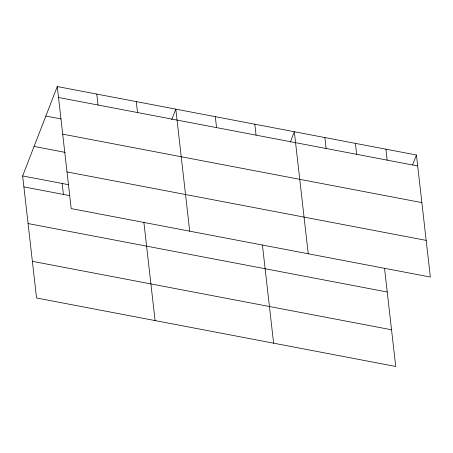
<?xml version="1.0" encoding="UTF-8"?>
<svg xmlns="http://www.w3.org/2000/svg" width="453" height="453" viewBox="0 0 453 453"><rect width="100%" height="100%" fill="white"/><g stroke="black" fill="none" stroke-linecap="round" stroke-linejoin="round"><path stroke-width="0.68" d="M384.535 268.255L395.724 366.454L36.557 297.989L22.65 175.951L57.276 86.546L416.443 155.011L430.35 277.049L71.178 208.584L57.276 86.546M171.738 119.632L175.804 109.139L189.705 231.177M290.265 142.219L294.325 131.732L308.233 253.771M412.638 164.841L416.443 155.011M58.522 97.486L417.694 165.951M45.849 116.053L61.098 118.958M62.701 134.15L421.868 202.61M34.077 146.449L65.266 152.395M67.004 171.925L426.171 240.384M22.65 175.951L68.397 184.671M23.896 186.891L69.643 195.611M28.075 223.556L387.241 292.015M32.378 261.33L391.545 329.79M385.916 149.19L387.162 160.13M355.384 143.369L356.636 154.314M324.858 137.553L326.103 148.493M254.818 124.201L256.064 135.141M262.417 244.977L273.606 343.176M215.311 116.67L216.557 127.61M136.291 101.608L137.536 112.548M143.89 222.383L155.079 320.582M96.783 94.077L98.029 105.017M62.157 183.482L63.403 194.422"/></g></svg>
